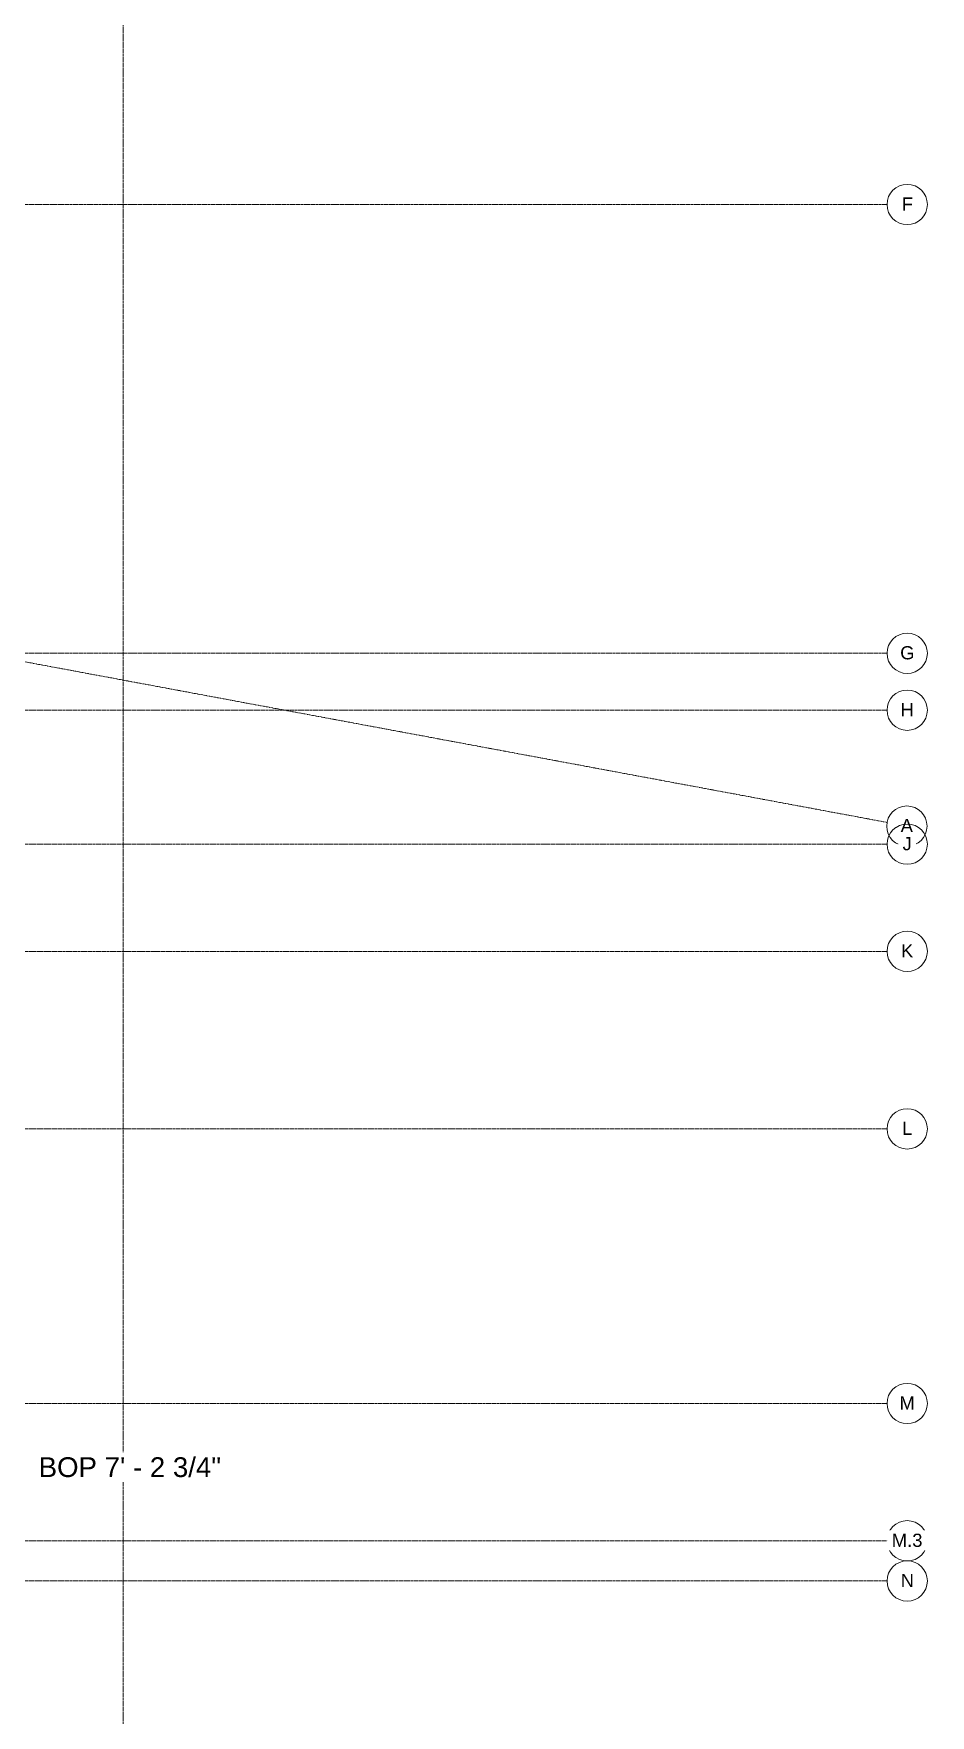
# Model space of a CAD drawing. Header units: inches. Extents: x -3679 to 241, y -496 to 1784.
# Drawn here: x -27 to 241, y 512 to 1014 of the extents above; entities that cross this region are included whole.
import ezdxf

# ---------------------------------------------------------------- set-up
doc = ezdxf.new("R2010")
doc.units = ezdxf.units.IN
doc.header["$MEASUREMENT"] = 0
doc.linetypes.add('Grid Line', pattern=[0.875, 0.5, -0.125, 0.125, -0.125])
for name, color, linetype, lineweight in [('G-ANNO-DIMS', 251, 'Continuous', 9), ('S-GRID', 8, 'Continuous', 9), ('S-GRID-IDEN', 8, 'Continuous', 13)]:
    doc.layers.add(name, color=color, linetype=linetype, lineweight=lineweight)
doc.styles.add('Arial', font='arial.ttf', dxfattribs={"height": 3.934132})
doc.styles.add('Arial_1', font='arial.ttf', dxfattribs={"height": 5.901198})

# ---------------------------------------------------------------- blocks, each defined once
blk = doc.blocks.new('Grid - 3_16_-139788-LOWER PARKING')
at = {"layer": 'S-GRID-IDEN'}
blk.add_circle((0, 0), 0.188, dxfattribs=at)

msp = doc.modelspace()

# ---------------------------------------------------------------- linework, layer by layer
at = {"layer": 'S-GRID', "linetype": 'Grid Line'}
for p, q in [((0, 1771.74), (0, -484.26)), ((-3580, 1488.28), (228, 778.5)), ((228, 963), (-3666.39, 963)), ((-3666.39, 812), (228, 812)), ((-3666.39, 772), (228, 772)), ((-3666.39, 740), (228, 740)), ((-3666.39, 687), (228, 687)), ((228, 552), (-3650.39, 552))]:
    msp.add_line(p, q, dxfattribs=at)

# ---------------------------------------------------------------- block references
at = {"layer": 'S-GRID-IDEN'}
for p, xscale, yscale, zscale, rotation in [((234, 963), 31.99999999999999, 31.99999999999999, 31.99999999999999, 90), ((234, 829), 31.99999999999999, 31.99999999999999, 31.99999999999999, 90), ((234, 812), 31.99999999999999, 31.99999999999999, 31.99999999999999, 269.9999999999996), ((233.9, 777.4), 31.99999999999998, 31.99999999999998, 31.99999999999998, 259.4416666666667), ((234, 740), 31.99999999999999, 31.99999999999999, 31.99999999999999, 269.9999999999996), ((234, 687), 31.99999999999999, 31.99999999999999, 31.99999999999999, 269.9999999999996), ((234, 605), 31.99999999999999, 31.99999999999999, 31.99999999999999, 269.9999999999996), ((234, 564), 31.99999999999999, 31.99999999999999, 31.99999999999999, 269.9999999999996), ((234, 552), 31.99999999999999, 31.99999999999999, 31.99999999999999, 90)]:
    msp.add_blockref('Grid - 3_16_-139788-LOWER PARKING', p, dxfattribs=dict(at, xscale=xscale, yscale=yscale, zscale=zscale, rotation=rotation))

# ---------------------------------------------------------------- next in the draw order: texts
at = {"layer": 'G-ANNO-DIMS', "insert": (-25.18, 588.94), "char_height": 5.9012, "width": 64.872, "attachment_point": 1, "line_spacing_factor": 0.938532, "style": 'Arial_1', "bg_fill": 3, "box_fill_scale": 1.25, "bg_fill_color": 0, "bg_fill_transparency": 0}
msp.add_mtext('BOP 7\' - 2 3/4"', dxfattribs=at)
at = {"layer": 'S-GRID-IDEN', "lineweight": 9, "attachment_point": 2, "line_spacing_factor": 0.938532, "style": 'Arial', "bg_fill": 3, "box_fill_scale": 1.25, "bg_fill_color": 0, "bg_fill_transparency": 0}
for s, insert, char_height, width in [('F', (234.03, 965.12), 3.93, 3.984), ('G', (234.03, 831.12), 3.93, 5.088), ('H', (233.97, 814.12), 3.93, 4.704), ('A', (233.87, 779.53), 3.93, 4.368), ('K', (233.97, 742.12), 3.93, 4.368), ('L', (233.97, 689.12), 3.93, 3.648), ('M', (233.97, 607.12), 3.93, 5.424), ('M.3', (233.97, 566.12), 3.934, 10.896), ('N', (234.03, 554.12), 3.93, 4.704)]:
    msp.add_mtext(s, dxfattribs=dict(at, insert=insert, char_height=char_height, width=width))

# ---------------------------------------------------------------- next in the draw order: linework, layer by layer
at = {"layer": 'S-GRID', "linetype": 'Grid Line'}
for p, q in [((228, 829), (-3666.39, 829)), ((-3666.39, 605), (228, 605)), ((-3666.39, 564), (228, 564))]:
    msp.add_line(p, q, dxfattribs=at)

# ---------------------------------------------------------------- next in the draw order: block references
at = {"layer": 'S-GRID-IDEN', "xscale": 31.99999999999999, "yscale": 31.99999999999999, "zscale": 31.99999999999999, "rotation": 269.9999999999996}
msp.add_blockref('Grid - 3_16_-139788-LOWER PARKING', (234, 772), dxfattribs=at)

# ---------------------------------------------------------------- next in the draw order: texts
at = {"layer": 'S-GRID-IDEN', "lineweight": 9, "insert": (233.97, 774.12), "char_height": 3.93, "width": 3.264, "attachment_point": 2, "line_spacing_factor": 0.938532, "style": 'Arial', "bg_fill": 3, "box_fill_scale": 1.25, "bg_fill_color": 0, "bg_fill_transparency": 0}
msp.add_mtext('J', dxfattribs=at)

doc.saveas('drawing.dxf')
